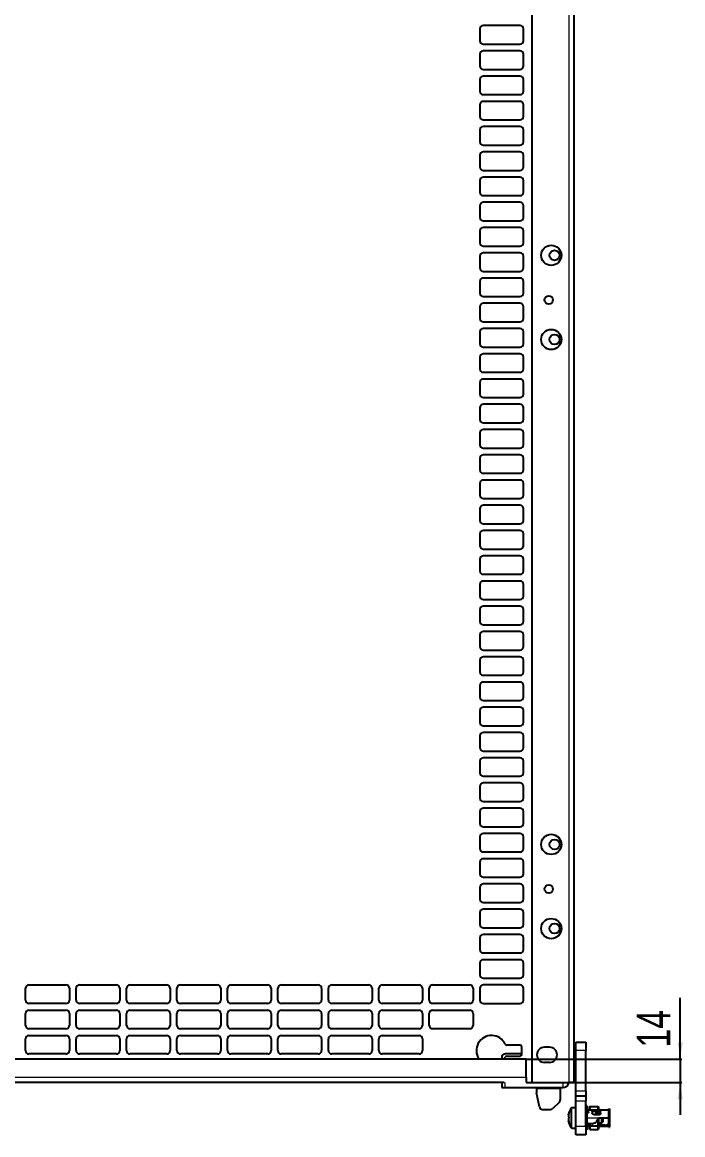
# Model space of a CAD drawing. Header units: millimetres. Extents: x -824 to 1032, y 378 to 1984.
# Drawn here: x 639 to 1032, y 510 to 1171 of the extents above; entities that cross this region are included whole.
import ezdxf

# ---------------------------------------------------------------- set-up
doc = ezdxf.new("R2010")
doc.units = ezdxf.units.MM
doc.layers.add('FORMAT', color=7, linetype='Continuous')
doc.styles.add('SLDTEXTSTYLE0', font='TXT', dxfattribs={"width": 0.75})
doc.dimstyles.new('SLDDIMSTYLE1', dxfattribs={"dimtxt": 20, "dimasz": 10, "dimexe": 0, "dimexo": 0.0625, "dimgap": 5, "dimtad": 2, "dimdec": 1, "dimrnd": 1e-09, "dimzin": 12, "dimdsep": 46, "dimtxsty": 'SLDTEXTSTYLE0', "dimsah": 1, "dimcen": 0.09, "dimadec": 0, "dimazin": 3, "dimtfac": 1, "dimtmove": 0, "dimatfit": 0, "dimfxl": 0, "dimfrac": 2, "dimtolj": 1, "dimtzin": 12, "dimarcsym": 0})

# ---------------------------------------------------------------- blocks, each defined once
blk = doc.blocks.new('_D_8')
at = {"layer": 'FORMAT'}
for p, q in [((1030.56, 555.08), (1030.56, 591.48)), ((938.92, 555.08), (1031.56, 555.08)), ((1030.56, 555.08), (1030.56, 541.08)), ((938.92, 541.08), (1031.56, 541.08)), ((1030.56, 541.08), (1030.56, 521.85))]:
    blk.add_line(p, q, dxfattribs=at)
for points in [[(1030.56, 555.08), (1032.1, 565.08), (1029.02, 565.08)], [(1030.56, 541.08), (1029.02, 531.08), (1032.1, 531.08)]]:
    blk.add_solid(points, dxfattribs=at)
at = {"layer": 'FORMAT', "insert": (1004.78, 561.93), "char_height": 20, "attachment_point": 1, "rotation": 90, "style": 'SLDTEXTSTYLE0'}
blk.add_mtext('14', dxfattribs=at)

msp = doc.modelspace()

# ---------------------------------------------------------------- linework, layer by layer
at = {"color": 7, "linetype": 'Continuous', "lineweight": 25}
for p, q in [((967.41, 1824.09), (967.41, 541.09)), ((942.41, 1794.89), (942.41, 541.09)), ((911.41, 1167.09), (911.41, 1160.09)), ((935.41, 1169.09), (913.41, 1169.09)), ((937.41, 1160.09), (937.41, 1167.09)), ((913.41, 1158.09), (935.41, 1158.09)), ((911.41, 1152.09), (911.41, 1145.09)), ((935.41, 1154.09), (913.41, 1154.09)), ((937.41, 1145.09), (937.41, 1152.09)), ((911.41, 1137.09), (911.41, 1130.09)), ((913.41, 1143.09), (935.41, 1143.09)), ((935.41, 1139.09), (913.41, 1139.09)), ((937.41, 1130.09), (937.41, 1137.09)), ((913.41, 1128.09), (935.41, 1128.09)), ((935.41, 1124.09), (913.41, 1124.09)), ((911.41, 1122.09), (911.41, 1115.09)), ((937.41, 1115.09), (937.41, 1122.09)), ((913.41, 1113.09), (935.41, 1113.09)), ((911.41, 1107.09), (911.41, 1100.09)), ((935.41, 1109.09), (913.41, 1109.09)), ((937.41, 1100.09), (937.41, 1107.09)), ((913.41, 1098.09), (935.41, 1098.09)), ((911.41, 1092.09), (911.41, 1085.09)), ((935.41, 1094.09), (913.41, 1094.09)), ((937.41, 1085.09), (937.41, 1092.09)), ((913.41, 1083.09), (935.41, 1083.09)), ((935.41, 1079.09), (913.41, 1079.09)), ((911.41, 1077.09), (911.41, 1070.09)), ((937.41, 1070.09), (937.41, 1077.09)), ((913.41, 1068.09), (935.41, 1068.09)), ((911.41, 1062.09), (911.41, 1055.09)), ((935.41, 1064.09), (913.41, 1064.09)), ((937.41, 1055.09), (937.41, 1062.09)), ((913.41, 1053.09), (935.41, 1053.09)), ((911.41, 1047.09), (911.41, 1040.09)), ((935.41, 1049.09), (913.41, 1049.09)), ((937.41, 1040.09), (937.41, 1047.09)), ((913.41, 1038.09), (935.41, 1038.09)), ((911.41, 1032.09), (911.41, 1025.09)), ((935.41, 1034.09), (913.41, 1034.09)), ((937.41, 1025.09), (937.41, 1032.09)), ((913.41, 1023.09), (935.41, 1023.09)), ((935.41, 1019.09), (913.41, 1019.09)), ((911.41, 1017.09), (911.41, 1010.09)), ((937.41, 1010.09), (937.41, 1017.09)), ((913.41, 1008.09), (935.41, 1008.09)), ((911.41, 1002.09), (911.41, 995.09)), ((935.41, 1004.09), (913.41, 1004.09)), ((937.41, 995.09), (937.41, 1002.09)), ((913.41, 993.09), (935.41, 993.09)), ((911.41, 987.09), (911.41, 980.09)), ((935.41, 989.09), (913.41, 989.09)), ((937.41, 980.09), (937.41, 987.09)), ((911.41, 972.09), (911.41, 965.09)), ((913.41, 978.09), (935.41, 978.09)), ((935.41, 974.09), (913.41, 974.09)), ((937.41, 965.09), (937.41, 972.09)), ((913.41, 963.09), (935.41, 963.09)), ((935.41, 959.09), (913.41, 959.09)), ((911.41, 957.09), (911.41, 950.09)), ((937.41, 950.09), (937.41, 957.09)), ((913.41, 948.09), (935.41, 948.09)), ((911.41, 942.09), (911.41, 935.09)), ((935.41, 944.09), (913.41, 944.09)), ((937.41, 935.09), (937.41, 942.09)), ((913.41, 933.09), (935.41, 933.09)), ((911.41, 927.09), (911.41, 920.09)), ((935.41, 929.09), (913.41, 929.09)), ((937.41, 920.09), (937.41, 927.09)), ((913.41, 918.09), (935.41, 918.09)), ((935.41, 914.09), (913.41, 914.09)), ((911.41, 912.09), (911.41, 905.09)), ((937.41, 905.09), (937.41, 912.09)), ((913.41, 903.09), (935.41, 903.09)), ((935.41, 899.09), (913.41, 899.09)), ((911.41, 897.09), (911.41, 890.09)), ((937.41, 890.09), (937.41, 897.09)), ((913.41, 888.09), (935.41, 888.09)), ((911.41, 882.09), (911.41, 875.09)), ((935.41, 884.09), (913.41, 884.09)), ((937.41, 875.09), (937.41, 882.09)), ((913.41, 873.09), (935.41, 873.09)), ((911.41, 867.09), (911.41, 860.09)), ((935.41, 869.09), (913.41, 869.09)), ((937.41, 860.09), (937.41, 867.09)), ((913.41, 858.09), (935.41, 858.09)), ((935.41, 854.09), (913.41, 854.09)), ((911.41, 852.09), (911.41, 845.09)), ((937.41, 845.09), (937.41, 852.09)), ((913.41, 843.09), (935.41, 843.09)), ((911.41, 837.09), (911.41, 830.09)), ((935.41, 839.09), (913.41, 839.09)), ((937.41, 830.09), (937.41, 837.09)), ((913.41, 828.09), (935.41, 828.09)), ((911.41, 822.09), (911.41, 815.09)), ((935.41, 824.09), (913.41, 824.09)), ((937.41, 815.09), (937.41, 822.09)), ((913.41, 813.09), (935.41, 813.09)), ((911.41, 807.09), (911.41, 800.09)), ((935.41, 809.09), (913.41, 809.09)), ((937.41, 800.09), (937.41, 807.09)), ((913.41, 798.09), (935.41, 798.09)), ((935.41, 794.09), (913.41, 794.09)), ((911.41, 792.09), (911.41, 785.09)), ((937.41, 785.09), (937.41, 792.09)), ((913.41, 783.09), (935.41, 783.09)), ((911.41, 777.09), (911.41, 770.09)), ((935.41, 779.09), (913.41, 779.09)), ((937.41, 770.09), (937.41, 777.09)), ((913.41, 768.09), (935.41, 768.09)), ((911.41, 762.09), (911.41, 755.09)), ((935.41, 764.09), (913.41, 764.09)), ((937.41, 755.09), (937.41, 762.09)), ((911.41, 747.09), (911.41, 740.09)), ((913.41, 753.09), (935.41, 753.09)), ((935.41, 749.09), (913.41, 749.09)), ((937.41, 740.09), (937.41, 747.09)), ((913.41, 738.09), (935.41, 738.09)), ((935.41, 734.09), (913.41, 734.09)), ((911.41, 732.09), (911.41, 725.09)), ((937.41, 725.09), (937.41, 732.09)), ((913.41, 723.09), (935.41, 723.09)), ((911.41, 717.09), (911.41, 710.09)), ((935.41, 719.09), (913.41, 719.09)), ((937.41, 710.09), (937.41, 717.09)), ((913.41, 708.09), (935.41, 708.09)), ((911.41, 702.09), (911.41, 695.09)), ((935.41, 704.09), (913.41, 704.09)), ((937.41, 695.09), (937.41, 702.09)), ((913.41, 693.09), (935.41, 693.09)), ((935.41, 689.09), (913.41, 689.09)), ((911.41, 687.09), (911.41, 680.09)), ((937.41, 680.09), (937.41, 687.09)), ((913.41, 678.09), (935.41, 678.09)), ((911.41, 672.09), (911.41, 665.09)), ((935.41, 674.09), (913.41, 674.09)), ((937.41, 665.09), (937.41, 672.09)), ((913.41, 663.09), (935.41, 663.09)), ((911.41, 657.09), (911.41, 650.09)), ((935.41, 659.09), (913.41, 659.09)), ((937.41, 650.09), (937.41, 657.09)), ((913.41, 648.09), (935.41, 648.09)), ((911.41, 642.09), (911.41, 635.09)), ((935.41, 644.09), (913.41, 644.09)), ((937.41, 635.09), (937.41, 642.09)), ((913.41, 633.09), (935.41, 633.09)), ((935.41, 629.09), (913.41, 629.09)), ((911.41, 627.09), (911.41, 620.09)), ((937.41, 620.09), (937.41, 627.09)), ((913.41, 618.09), (935.41, 618.09)), ((911.41, 612.09), (911.41, 605.09)), ((935.41, 614.09), (913.41, 614.09)), ((937.41, 605.09), (937.41, 612.09)), ((913.41, 603.09), (935.41, 603.09)), ((641.41, 590.09), (641.41, 597.09)), ((643.41, 599.09), (665.41, 599.09)), ((667.41, 597.09), (667.41, 590.09)), ((671.41, 590.09), (671.41, 597.09)), ((673.41, 599.09), (695.41, 599.09)), ((697.41, 597.09), (697.41, 590.09)), ((701.41, 590.09), (701.41, 597.09)), ((703.41, 599.09), (725.41, 599.09)), ((727.41, 597.09), (727.41, 590.09)), ((731.41, 590.09), (731.41, 597.09)), ((733.41, 599.09), (755.41, 599.09)), ((757.41, 597.09), (757.41, 590.09)), ((761.41, 590.09), (761.41, 597.09)), ((763.41, 599.09), (785.41, 599.09)), ((787.41, 597.09), (787.41, 590.09)), ((791.41, 590.09), (791.41, 597.09)), ((793.41, 599.09), (815.41, 599.09)), ((817.41, 597.09), (817.41, 590.09)), ((821.41, 590.09), (821.41, 597.09)), ((823.41, 599.09), (845.41, 599.09)), ((847.41, 597.09), (847.41, 590.09)), ((851.41, 590.09), (851.41, 597.09)), ((853.41, 599.09), (875.41, 599.09)), ((877.41, 597.09), (877.41, 590.09)), ((881.41, 590.09), (881.41, 597.09)), ((883.41, 599.09), (905.41, 599.09)), ((907.41, 597.09), (907.41, 590.09)), ((911.41, 597.09), (911.41, 590.09)), ((935.41, 599.09), (913.41, 599.09)), ((937.41, 590.09), (937.41, 597.09)), ((641.41, 575.09), (641.41, 582.09)), ((665.41, 588.09), (643.41, 588.09)), ((643.41, 584.09), (665.41, 584.09)), ((667.41, 582.09), (667.41, 575.09)), ((671.41, 575.09), (671.41, 582.09)), ((695.41, 588.09), (673.41, 588.09)), ((673.41, 584.09), (695.41, 584.09)), ((697.41, 582.09), (697.41, 575.09)), ((701.41, 575.09), (701.41, 582.09)), ((725.41, 588.09), (703.41, 588.09)), ((703.41, 584.09), (725.41, 584.09)), ((727.41, 582.09), (727.41, 575.09)), ((731.41, 575.09), (731.41, 582.09)), ((755.41, 588.09), (733.41, 588.09)), ((733.41, 584.09), (755.41, 584.09)), ((757.41, 582.09), (757.41, 575.09)), ((761.41, 575.09), (761.41, 582.09)), ((785.41, 588.09), (763.41, 588.09)), ((763.41, 584.09), (785.41, 584.09)), ((787.41, 582.09), (787.41, 575.09)), ((791.41, 575.09), (791.41, 582.09)), ((815.41, 588.09), (793.41, 588.09)), ((793.41, 584.09), (815.41, 584.09)), ((817.41, 582.09), (817.41, 575.09)), ((821.41, 575.09), (821.41, 582.09)), ((845.41, 588.09), (823.41, 588.09)), ((823.41, 584.09), (845.41, 584.09)), ((847.41, 582.09), (847.41, 575.09)), ((851.41, 575.09), (851.41, 582.09)), ((875.41, 588.09), (853.41, 588.09)), ((853.41, 584.09), (875.41, 584.09)), ((877.41, 582.09), (877.41, 575.09)), ((881.41, 575.09), (881.41, 582.09)), ((905.41, 588.09), (883.41, 588.09)), ((883.41, 584.09), (905.41, 584.09)), ((907.41, 582.09), (907.41, 575.09)), ((913.41, 588.09), (935.41, 588.09)), ((665.41, 573.09), (643.41, 573.09)), ((643.41, 569.09), (665.41, 569.09)), ((695.41, 573.09), (673.41, 573.09)), ((673.41, 569.09), (695.41, 569.09)), ((725.41, 573.09), (703.41, 573.09)), ((703.41, 569.09), (725.41, 569.09)), ((755.41, 573.09), (733.41, 573.09)), ((733.41, 569.09), (755.41, 569.09)), ((785.41, 573.09), (763.41, 573.09)), ((763.41, 569.09), (785.41, 569.09)), ((815.41, 573.09), (793.41, 573.09)), ((793.41, 569.09), (815.41, 569.09)), ((845.41, 573.09), (823.41, 573.09)), ((823.41, 569.09), (845.41, 569.09)), ((875.41, 573.09), (853.41, 573.09)), ((853.41, 569.09), (875.41, 569.09)), ((905.41, 573.09), (883.41, 573.09)), ((641.41, 560.09), (641.41, 567.09)), ((667.41, 567.09), (667.41, 560.09)), ((671.41, 560.09), (671.41, 567.09)), ((697.41, 567.09), (697.41, 560.09)), ((701.41, 560.09), (701.41, 567.09)), ((727.41, 567.09), (727.41, 560.09)), ((731.41, 560.09), (731.41, 567.09)), ((757.41, 567.09), (757.41, 560.09)), ((761.41, 560.09), (761.41, 567.09)), ((787.41, 567.09), (787.41, 560.09)), ((791.41, 560.09), (791.41, 567.09)), ((817.41, 567.09), (817.41, 560.09)), ((821.41, 560.09), (821.41, 567.09)), ((847.41, 567.09), (847.41, 560.09)), ((851.41, 560.09), (851.41, 567.09)), ((877.41, 567.09), (877.41, 560.09)), ((935.41, 563.33), (927.46, 563.33)), ((936.41, 557.83), (936.41, 562.33)), ((952.91, 562.09), (949.91, 562.09)), ((968.56, 565.09), (974.56, 565.09)), ((968.56, 560.09), (968.56, 565.09)), ((974.56, 565.09), (974.56, 560.09)), ((665.41, 558.09), (643.41, 558.09)), ((695.41, 558.09), (673.41, 558.09)), ((725.41, 558.09), (703.41, 558.09)), ((755.41, 558.09), (733.41, 558.09)), ((785.41, 558.09), (763.41, 558.09)), ((815.41, 558.09), (793.41, 558.09)), ((845.41, 558.09), (823.41, 558.09)), ((875.41, 558.09), (853.41, 558.09)), ((924.46, 556.09), (924.46, 555.08)), ((925.89, 555.08), (926.56, 556.25)), ((936.41, 558.09), (926.46, 558.09)), ((927.46, 556.83), (935.41, 556.83)), ((968.56, 536.09), (968.56, 560.09)), ((974.56, 536.09), (974.56, 560.09)), ((938.91, 555.08), (309.91, 555.08)), ((938.91, 544.18), (938.91, 555.08)), ((952.91, 553.09), (949.91, 553.09)), ((968.56, 552.59), (967.41, 552.59)), ((938.91, 544.18), (938.91, 541.08)), ((967.41, 542.59), (968.56, 542.59)), ((925.83, 541.08), (322.48, 541.08)), ((924.46, 541.08), (924.46, 538.09)), ((924.46, 538.09), (926.46, 538.09)), ((926.46, 538.09), (960.81, 538.09)), ((938.91, 541.09), (942.41, 541.09)), ((942.41, 541.09), (964.31, 541.09)), ((945.16, 538.09), (945.16, 537.49)), ((945.16, 537.49), (945.16, 535.09)), ((959.31, 538.09), (959.31, 537.49)), ((959.31, 537.49), (959.31, 530.91)), ((967.41, 541.09), (964.31, 541.09)), ((968.56, 533.09), (968.56, 536.09)), ((974.56, 536.09), (974.56, 533.09)), ((946.84, 526.69), (945.16, 535.09)), ((958.72, 529.5), (954.89, 525.67)), ((974.56, 533.09), (968.56, 533.09)), ((968.56, 530.09), (968.56, 533.09)), ((968.56, 515.09), (968.56, 530.09)), ((974.56, 533.09), (974.56, 530.09)), ((974.56, 515.09), (974.56, 530.09)), ((948.8, 525.09), (953.48, 525.09)), ((968.56, 526.09), (966.23, 526.09)), ((975.06, 527.19), (974.56, 527.19)), ((974.56, 525.72), (975.06, 525.72)), ((974.56, 524.41), (975.06, 524.41)), ((975.06, 527.19), (975.06, 525.72)), ((975.06, 524.41), (975.06, 525.72)), ((975.06, 524.41), (975.06, 520.09)), ((975.36, 523.09), (975.1, 523.09)), ((975.26, 524.94), (985.86, 524.94)), ((975.51, 523.93), (975.26, 523.93)), ((975.51, 523.54), (975.26, 523.54)), ((975.51, 523.04), (975.26, 523.04)), ((975.36, 523.04), (975.36, 523.54)), ((976.06, 523.57), (976.06, 523.46)), ((976.56, 526.8), (976.76, 526.93)), ((976.56, 524.94), (976.56, 526.8)), ((976.76, 526.93), (976.76, 524.94)), ((976.76, 526.93), (981.84, 526.93)), ((978.16, 523.84), (978.16, 523.16)), ((979.36, 524.48), (982.66, 524.48)), ((981.08, 524.03), (979.36, 524.03)), ((980.23, 523.28), (980.23, 523.31)), ((980.28, 523.14), (980.51, 522.85)), ((981.84, 524.94), (981.84, 526.93)), ((981.84, 526.93), (981.96, 526.7)), ((981.84, 522.14), (981.84, 522.91)), ((981.96, 526.7), (981.96, 524.94)), ((981.96, 522.86), (981.96, 522.14)), ((983.16, 524.25), (983.16, 524.03)), ((983.16, 522.9), (983.16, 524.03)), ((983.16, 522.9), (983.16, 522.58)), ((985.86, 524.94), (987.86, 524.94)), ((988.06, 525.52), (988.56, 525.52)), ((988.06, 524.91), (988.06, 525.52)), ((988.56, 525.52), (988.56, 524.24)), ((988.56, 524.24), (988.56, 520.09)), ((964.14, 521.94), (964.17, 521.94)), ((975.06, 520.09), (974.56, 520.09)), ((974.56, 518.78), (975.06, 518.78)), ((975.06, 518.25), (974.56, 518.25)), ((975.06, 520.09), (975.26, 520.09)), ((975.06, 518.78), (975.06, 518.25)), ((975.06, 518.64), (975.26, 518.63)), ((975.06, 518.25), (975.06, 512.99)), ((975.06, 517.09), (975.3, 517.09)), ((975.26, 517.34), (975.26, 520.09)), ((975.36, 516.63), (975.26, 516.63)), ((976.56, 515.74), (975.26, 515.74)), ((975.36, 515.94), (975.36, 516.96)), ((975.36, 515.94), (976.56, 515.94)), ((978.16, 516.59), (976.01, 516.59)), ((976.56, 515.41), (976.56, 516.59)), ((976.76, 516.59), (976.76, 515.39)), ((979.36, 522.14), (982.66, 522.14)), ((981.1, 518.09), (982.26, 520.09)), ((981.1, 518.09), (981.84, 518.09)), ((981.84, 518.09), (981.84, 519.37)), ((981.84, 515.39), (981.84, 518.09)), ((981.96, 518.09), (981.84, 518.09)), ((981.96, 519.57), (981.96, 518.09)), ((981.96, 518.09), (981.96, 515.42)), ((981.96, 517.09), (984.06, 517.09)), ((983.16, 516.54), (981.96, 516.43)), ((982.66, 516.14), (981.96, 516.14)), ((985.86, 515.74), (981.96, 515.74)), ((982.26, 520.09), (987.86, 520.09)), ((983.16, 516.54), (983.16, 517.09)), ((983.16, 516.38), (983.16, 516.54)), ((984.06, 517.09), (984.06, 520.09)), ((984.06, 517.09), (984.56, 517.59)), ((984.56, 520.09), (984.56, 517.59)), ((985.86, 515.74), (985.86, 515.24)), ((987.36, 516.14), (987.36, 515.69)), ((987.86, 516.14), (987.36, 516.14)), ((987.36, 515.69), (987.86, 515.69)), ((987.86, 520.09), (988.56, 520.09)), ((987.86, 515.69), (987.86, 516.14)), ((988.06, 519.96), (988.06, 520.09)), ((988.06, 519.96), (988.56, 519.96)), ((988.06, 518.26), (988.06, 519.96)), ((988.06, 518.26), (988.56, 518.26)), ((988.06, 514.65), (988.06, 518.26)), ((988.56, 520.09), (988.56, 519.96)), ((988.56, 519.96), (988.56, 518.26)), ((988.56, 518.26), (988.56, 514.65)), ((966.23, 514.09), (968.56, 514.09)), ((968.56, 510.09), (968.56, 515.09)), ((974.56, 510.09), (968.56, 510.09)), ((974.56, 515.09), (974.56, 510.09)), ((974.56, 512.99), (975.06, 512.99)), ((975.26, 515.24), (976.56, 515.24)), ((976.76, 515.39), (976.56, 515.41)), ((976.56, 513.37), (976.56, 515.41)), ((976.76, 513.24), (976.56, 513.37)), ((976.76, 515.39), (981.84, 515.39)), ((976.76, 515.39), (976.76, 513.24)), ((976.76, 513.24), (981.84, 513.24)), ((981.96, 515.42), (981.84, 515.39)), ((981.84, 513.24), (981.84, 515.39)), ((981.96, 513.47), (981.84, 513.24)), ((981.96, 515.42), (981.96, 513.47)), ((981.96, 515.24), (985.86, 515.24)), ((985.86, 515.24), (987.86, 515.24)), ((988.06, 514.65), (988.56, 514.65))]:
    msp.add_line(p, q, dxfattribs=at)
at = {"color": 8, "linetype": 'Continuous', "lineweight": 18}
for p, q in [((964.31, 1794.89), (964.31, 541.09)), ((974.56, 560.09), (968.56, 560.09)), ((938.91, 544.18), (309.91, 544.18)), ((926.46, 538.09), (926.46, 541.08)), ((945.16, 537.49), (959.31, 537.49)), ((960.81, 541.09), (960.81, 538.09)), ((968.56, 536.09), (974.56, 536.09)), ((974.56, 530.09), (968.56, 530.09)), ((965.79, 514.31), (965.79, 525.86)), ((966.23, 514.09), (966.23, 526.09)), ((975.26, 524.94), (975.26, 523.93)), ((975.26, 523.04), (975.26, 520.09)), ((975.51, 523.54), (975.51, 523.93)), ((979.36, 524.48), (979.36, 524.03)), ((982.66, 524.03), (982.66, 524.48)), ((987.86, 520.09), (987.86, 524.94)), ((975.26, 520.09), (982.26, 520.09)), ((975.26, 516.63), (975.26, 515.74)), ((987.86, 516.34), (987.86, 520.09)), ((968.56, 515.09), (974.56, 515.09))]:
    msp.add_line(p, q, dxfattribs=at)
at = {"color": 7, "linetype": 'Continuous', "lineweight": 25, "flags": 128}
for points in [[(975.06, 523.56), (975.12, 523.55), (975.26, 523.54)], [(975.06, 523.16), (975.06, 523.14), (975.07, 523.11), (975.09, 523.09), (975.12, 523.07), (975.15, 523.06), (975.18, 523.05), (975.22, 523.04), (975.26, 523.04)], [(975.36, 523.21), (975.32, 523.12), (975.3, 523.09)], [(975.06, 516.61), (975.12, 516.62), (975.26, 516.63)], [(975.06, 515.71), (975.12, 515.72), (975.26, 515.74)], [(987.86, 515.24), (988, 515.25), (988.06, 515.27)]]:
    msp.add_lwpolyline(points, dxfattribs=at)
at = {"color": 7, "linetype": 'Continuous', "lineweight": 25}
for centre, radius in [((953.91, 1032.59), 6), ((955.91, 1032.59), 3), ((952.41, 1006.09), 2.5), ((953.91, 982.59), 6), ((955.91, 982.59), 3), ((953.91, 682.59), 6), ((955.91, 682.59), 3), ((952.41, 656.09), 2.5), ((953.91, 632.59), 6), ((955.91, 632.59), 3)]:
    msp.add_circle(centre, radius, dxfattribs=at)
for centre, radius, start, end in [((913.41, 1167.09), 2, 90, 180), ((935.41, 1167.09), 2, 0, 90), ((913.41, 1160.09), 2, 180, 270), ((935.41, 1160.09), 2, 270, 0), ((913.41, 1152.09), 2, 90, 180), ((935.41, 1152.09), 2, 0, 90), ((913.41, 1145.09), 2, 180, 270), ((935.41, 1145.09), 2, 270, 0), ((913.41, 1137.09), 2, 90, 180), ((935.41, 1137.09), 2, 0, 90), ((913.41, 1130.09), 2, 180, 270), ((913.41, 1122.09), 2, 90, 180), ((935.41, 1130.09), 2, 270, 0), ((935.41, 1122.09), 2, 0, 90), ((913.41, 1115.09), 2, 180, 270), ((935.41, 1115.09), 2, 270, 0), ((913.41, 1107.09), 2, 90, 180), ((935.41, 1107.09), 2, 0, 90), ((913.41, 1100.09), 2, 180, 270), ((935.41, 1100.09), 2, 270, 0), ((913.41, 1092.09), 2, 90, 180), ((935.41, 1092.09), 2, 0, 90), ((913.41, 1085.09), 2, 180, 270), ((935.41, 1085.09), 2, 270, 0), ((913.41, 1077.09), 2, 90, 180), ((935.41, 1077.09), 2, 0, 90), ((913.41, 1070.09), 2, 180, 270), ((935.41, 1070.09), 2, 270, 0), ((913.41, 1062.09), 2, 90, 180), ((935.41, 1062.09), 2, 0, 90), ((913.41, 1055.09), 2, 180, 270), ((935.41, 1055.09), 2, 270, 0), ((913.41, 1047.09), 2, 90, 180), ((935.41, 1047.09), 2, 0, 90), ((913.41, 1040.09), 2, 180, 270), ((935.41, 1040.09), 2, 270, 0), ((913.41, 1032.09), 2, 90, 180), ((935.41, 1032.09), 2, 0, 90), ((913.41, 1025.09), 2, 180, 270), ((935.41, 1025.09), 2, 270, 0), ((913.41, 1017.09), 2, 90, 180), ((935.41, 1017.09), 2, 0, 90), ((913.41, 1010.09), 2, 180, 270), ((935.41, 1010.09), 2, 270, 0), ((913.41, 1002.09), 2, 90, 180), ((935.41, 1002.09), 2, 0, 90), ((913.41, 995.09), 2, 180, 270), ((935.41, 995.09), 2, 270, 0), ((913.41, 987.09), 2, 90, 180), ((935.41, 987.09), 2, 0, 90), ((913.41, 980.09), 2, 180, 270), ((935.41, 980.09), 2, 270, 0), ((913.41, 972.09), 2, 90, 180), ((935.41, 972.09), 2, 0, 90), ((913.41, 965.09), 2, 180, 270), ((935.41, 965.09), 2, 270, 0), ((913.41, 957.09), 2, 90, 180), ((935.41, 957.09), 2, 0, 90), ((913.41, 950.09), 2, 180, 270), ((935.41, 950.09), 2, 270, 0), ((913.41, 942.09), 2, 90, 180), ((935.41, 942.09), 2, 0, 90), ((913.41, 935.09), 2, 180, 270), ((935.41, 935.09), 2, 270, 0), ((913.41, 927.09), 2, 90, 180), ((935.41, 927.09), 2, 0, 90), ((913.41, 920.09), 2, 180, 270), ((935.41, 920.09), 2, 270, 0), ((913.41, 912.09), 2, 90, 180), ((935.41, 912.09), 2, 0, 90), ((913.41, 905.09), 2, 180, 270), ((913.41, 897.09), 2, 90, 180), ((935.41, 905.09), 2, 270, 0), ((935.41, 897.09), 2, 0, 90), ((913.41, 890.09), 2, 180, 270), ((935.41, 890.09), 2, 270, 0), ((913.41, 882.09), 2, 90, 180), ((935.41, 882.09), 2, 0, 90), ((913.41, 875.09), 2, 180, 270), ((935.41, 875.09), 2, 270, 0), ((913.41, 867.09), 2, 90, 180), ((935.41, 867.09), 2, 0, 90), ((913.41, 860.09), 2, 180, 270), ((935.41, 860.09), 2, 270, 0), ((913.41, 852.09), 2, 90, 180), ((935.41, 852.09), 2, 0, 90), ((913.41, 845.09), 2, 180, 270), ((935.41, 845.09), 2, 270, 0), ((913.41, 837.09), 2, 90, 180), ((935.41, 837.09), 2, 0, 90), ((913.41, 830.09), 2, 180, 270), ((935.41, 830.09), 2, 270, 0), ((913.41, 822.09), 2, 90, 180), ((935.41, 822.09), 2, 0, 90), ((913.41, 815.09), 2, 180, 270), ((935.41, 815.09), 2, 270, 0), ((913.41, 807.09), 2, 90, 180), ((935.41, 807.09), 2, 0, 90), ((913.41, 800.09), 2, 180, 270), ((935.41, 800.09), 2, 270, 0), ((913.41, 792.09), 2, 90, 180), ((935.41, 792.09), 2, 0, 90), ((913.41, 785.09), 2, 180, 270), ((935.41, 785.09), 2, 270, 0), ((913.41, 777.09), 2, 90, 180), ((935.41, 777.09), 2, 0, 90), ((913.41, 770.09), 2, 180, 270), ((935.41, 770.09), 2, 270, 0), ((913.41, 762.09), 2, 90, 180), ((935.41, 762.09), 2, 0, 90), ((913.41, 755.09), 2, 180, 270), ((935.41, 755.09), 2, 270, 0), ((913.41, 747.09), 2, 90, 180), ((935.41, 747.09), 2, 0, 90), ((913.41, 740.09), 2, 180, 270), ((913.41, 732.09), 2, 90, 180), ((935.41, 740.09), 2, 270, 0), ((935.41, 732.09), 2, 0, 90), ((913.41, 725.09), 2, 180, 270), ((935.41, 725.09), 2, 270, 0), ((913.41, 717.09), 2, 90, 180), ((935.41, 717.09), 2, 0, 90), ((913.41, 710.09), 2, 180, 270), ((935.41, 710.09), 2, 270, 0), ((913.41, 702.09), 2, 90, 180), ((935.41, 702.09), 2, 0, 90), ((913.41, 695.09), 2, 180, 270), ((935.41, 695.09), 2, 270, 0), ((913.41, 687.09), 2, 90, 180), ((935.41, 687.09), 2, 0, 90), ((913.41, 680.09), 2, 180, 270), ((935.41, 680.09), 2, 270, 0), ((913.41, 672.09), 2, 90, 180), ((935.41, 672.09), 2, 0, 90), ((913.41, 665.09), 2, 180, 270), ((935.41, 665.09), 2, 270, 0), ((913.41, 657.09), 2, 90, 180), ((935.41, 657.09), 2, 0, 90), ((913.41, 650.09), 2, 180, 270), ((935.41, 650.09), 2, 270, 0), ((913.41, 642.09), 2, 90, 180), ((935.41, 642.09), 2, 0, 90), ((913.41, 635.09), 2, 180, 270), ((935.41, 635.09), 2, 270, 0), ((913.41, 627.09), 2, 90, 180), ((935.41, 627.09), 2, 0, 90), ((913.41, 620.09), 2, 180, 270), ((935.41, 620.09), 2, 270, 0), ((913.41, 612.09), 2, 90, 180), ((935.41, 612.09), 2, 0, 90), ((913.41, 605.09), 2, 180, 270), ((935.41, 605.09), 2, 270, 0), ((643.41, 597.09), 2, 90, 180), ((665.41, 597.09), 2, 0, 90), ((673.41, 597.09), 2, 90, 180), ((695.41, 597.09), 2, 0, 90), ((703.41, 597.09), 2, 90, 180), ((725.41, 597.09), 2, 0, 90), ((733.41, 597.09), 2, 90, 180), ((755.41, 597.09), 2, 0, 90), ((763.41, 597.09), 2, 90, 180), ((785.41, 597.09), 2, 0, 90), ((793.41, 597.09), 2, 90, 180), ((815.41, 597.09), 2, 0, 90), ((823.41, 597.09), 2, 90, 180), ((845.41, 597.09), 2, 0, 90), ((853.41, 597.09), 2, 90, 180), ((875.41, 597.09), 2, 0, 90), ((883.41, 597.09), 2, 90, 180), ((905.41, 597.09), 2, 0, 90), ((913.41, 597.09), 2, 90, 180), ((935.41, 597.09), 2, 0, 90), ((643.41, 590.09), 2, 180, 270), ((665.41, 590.09), 2, 270, 0), ((673.41, 590.09), 2, 180, 270), ((695.41, 590.09), 2, 270, 0), ((703.41, 590.09), 2, 180, 270), ((725.41, 590.09), 2, 270, 0), ((733.41, 590.09), 2, 180, 270), ((755.41, 590.09), 2, 270, 0), ((763.41, 590.09), 2, 180, 270), ((785.41, 590.09), 2, 270, 0), ((793.41, 590.09), 2, 180, 270), ((815.41, 590.09), 2, 270, 0), ((823.41, 590.09), 2, 180, 270), ((845.41, 590.09), 2, 270, 0), ((853.41, 590.09), 2, 180, 270), ((875.41, 590.09), 2, 270, 0), ((883.41, 590.09), 2, 180, 270), ((905.41, 590.09), 2, 270, 0), ((913.41, 590.09), 2, 180, 270), ((935.41, 590.09), 2, 270, 0), ((643.41, 582.09), 2, 90, 180), ((665.41, 582.09), 2, 0, 90), ((673.41, 582.09), 2, 90, 180), ((695.41, 582.09), 2, 0, 90), ((703.41, 582.09), 2, 90, 180), ((725.41, 582.09), 2, 0, 90), ((733.41, 582.09), 2, 90, 180), ((755.41, 582.09), 2, 0, 90), ((763.41, 582.09), 2, 90, 180), ((785.41, 582.09), 2, 0, 90), ((793.41, 582.09), 2, 90, 180), ((815.41, 582.09), 2, 0, 90), ((823.41, 582.09), 2, 90, 180), ((845.41, 582.09), 2, 0, 90), ((853.41, 582.09), 2, 90, 180), ((875.41, 582.09), 2, 0, 90), ((883.41, 582.09), 2, 90, 180), ((905.41, 582.09), 2, 0, 90), ((643.41, 575.09), 2, 180, 270), ((665.41, 575.09), 2, 270, 0), ((673.41, 575.09), 2, 180, 270), ((695.41, 575.09), 2, 270, 0), ((703.41, 575.09), 2, 180, 270), ((725.41, 575.09), 2, 270, 0), ((733.41, 575.09), 2, 180, 270), ((755.41, 575.09), 2, 270, 0), ((763.41, 575.09), 2, 180, 270), ((785.41, 575.09), 2, 270, 0), ((793.41, 575.09), 2, 180, 270), ((815.41, 575.09), 2, 270, 0), ((823.41, 575.09), 2, 180, 270), ((845.41, 575.09), 2, 270, 0), ((853.41, 575.09), 2, 180, 270), ((875.41, 575.09), 2, 270, 0), ((883.41, 575.09), 2, 180, 270), ((905.41, 575.09), 2, 270, 0), ((643.41, 567.09), 2, 90, 180), ((665.41, 567.09), 2, 0, 90), ((673.41, 567.09), 2, 90, 180), ((695.41, 567.09), 2, 0, 90), ((703.41, 567.09), 2, 90, 180), ((725.41, 567.09), 2, 0, 90), ((733.41, 567.09), 2, 90, 180), ((755.41, 567.09), 2, 0, 90), ((763.41, 567.09), 2, 90, 180), ((785.41, 567.09), 2, 0, 90), ((793.41, 567.09), 2, 90, 180), ((815.41, 567.09), 2, 0, 90), ((823.41, 567.09), 2, 90, 180), ((845.41, 567.09), 2, 0, 90), ((853.41, 567.09), 2, 90, 180), ((875.41, 567.09), 2, 0, 90), ((918.41, 560.08), 9, 25.15066, 213.74899), ((927.46, 564.33), 1, 205.15066, 270), ((935.41, 562.33), 1, 0, 90), ((949.91, 557.59), 4.5, 90, 270), ((952.91, 557.59), 4.5, 270, 90), ((643.41, 560.09), 2, 180, 270), ((665.41, 560.09), 2, 270, 0), ((673.41, 560.09), 2, 180, 270), ((695.41, 560.09), 2, 270, 0), ((703.41, 560.09), 2, 180, 270), ((725.41, 560.09), 2, 270, 0), ((733.41, 560.09), 2, 180, 270), ((755.41, 560.09), 2, 270, 0), ((763.41, 560.09), 2, 180, 270), ((785.41, 560.09), 2, 270, 0), ((793.41, 560.09), 2, 180, 270), ((815.41, 560.09), 2, 270, 0), ((823.41, 560.09), 2, 180, 270), ((845.41, 560.09), 2, 270, 0), ((853.41, 560.09), 2, 180, 270), ((875.41, 560.09), 2, 270, 0), ((926.46, 556.09), 2, 90, 180), ((927.46, 555.83), 1, 90, 154.84934), ((935.41, 557.83), 1, 270, 0), ((960.81, 541.69), 3.6, 270, 350.40593), ((957.31, 530.91), 2, 315, 0), ((948.8, 527.09), 2, 191.30993, 270), ((953.48, 527.09), 2, 270, 315), ((973.96, 520.09), 10, 144.74847, 168.98794), ((966.23, 525.55), 0.54, 90, 144.74847), ((975.26, 525.14), 0.2, 180, 270), ((975.24, 524.12), 0.183, 187.33387, 275.81244), ((987.86, 524.24), 0.7, 360, 90), ((973.96, 520.09), 10, 191.01947, 215.25153), ((975.16, 517), 0.0996, 125.53317, 176.07208), ((976.01, 517.34), 0.75, 180, 270), ((978.16, 517.34), 0.75, 270, 285.04836), ((987.86, 515.94), 0.2, 270, 0), ((966.23, 514.63), 0.54, 215.25153, 270), ((975.26, 515.04), 0.2, 90, 180)]:
    msp.add_arc(centre, radius, start, end, dxfattribs=at)
for points, knots in [([(964.14, 521.94), (964.14, 521.95), (964.13, 521.97), (964.19, 522.22), (964.27, 522.46), (964.33, 522.61), (964.35, 522.66), (964.36, 522.66), (964.36, 522.65), (964.36, 522.64), (964.35, 522.59), (964.31, 522.41), (964.23, 522.04), (964.15, 521.59), (964.13, 521.2), (964.15, 520.85), (964.23, 520.69), (964.31, 520.55), (964.34, 520.49), (964.36, 520.44), (964.36, 520.41), (964.36, 520.38), (964.35, 520.35), (964.34, 520.27), (964.26, 520.06), (964.17, 519.82), (964.13, 519.42), (964.15, 518.93), (964.22, 518.5), (964.29, 518.16), (964.32, 518.04), (964.34, 517.95), (964.35, 517.89), (964.36, 517.85), (964.36, 517.84), (964.36, 517.83)], [0, 0, 0, 0, 0.038395, 0.101606, 0.171866, 0.187862, 0.204006, 0.207638, 0.210677, 0.21372, 0.218356, 0.231131, 0.28809, 0.360901, 0.404711, 0.448836, 0.549423, 0.579372, 0.5944, 0.600457, 0.603752, 0.607074, 0.610825, 0.617556, 0.643246, 0.744679, 0.792601, 0.841136, 0.935328, 0.958581, 0.973366, 0.983098, 0.992885, 0.996792, 1, 1, 1, 1]), ([(975.51, 523.93), (975.57, 523.93), (975.69, 523.92), (975.86, 523.86), (975.98, 523.78), (976.05, 523.67), (976.06, 523.6), (976.06, 523.57)], [0, 0, 0, 0, 0.2143929, 0.4287887, 0.6430611, 0.8568545, 1, 1, 1, 1]), ([(976.02, 523.31), (976, 523.34), (975.95, 523.42), (975.81, 523.49), (975.65, 523.53), (975.55, 523.54), (975.51, 523.54)], [0, 0, 0, 0, 0.252501, 0.531568, 0.811143, 1, 1, 1, 1]), ([(976.06, 523.46), (976.05, 523.41), (976.04, 523.32), (975.95, 523.2), (975.81, 523.1), (975.65, 523.05), (975.55, 523.04), (975.51, 523.04)], [0, 0, 0, 0, 0.214305, 0.42865, 0.642279, 0.856223, 1, 1, 1, 1]), ([(978.16, 523.84), (978.17, 523.92), (978.2, 524.09), (978.4, 524.28), (978.69, 524.41), (979.03, 524.47), (979.26, 524.48), (979.36, 524.48)], [0, 0, 0, 0, 0.212833, 0.42585, 0.635542, 0.846587, 1, 1, 1, 1]), ([(979.36, 524.03), (979.22, 524.02), (978.95, 524.01), (978.59, 523.92), (978.33, 523.77), (978.18, 523.58), (978.16, 523.43), (978.16, 523.37)], [0, 0, 0, 0, 0.212875, 0.425767, 0.637937, 0.847353, 1, 1, 1, 1]), ([(979.36, 522.14), (979.22, 522.15), (978.95, 522.17), (978.59, 522.36), (978.33, 522.62), (978.18, 522.91), (978.16, 523.09), (978.16, 523.16)], [0, 0, 0, 0, 0.213238, 0.42649, 0.63916, 0.849598, 1, 1, 1, 1]), ([(980.63, 523.82), (980.59, 523.79), (980.49, 523.74), (980.36, 523.62), (980.27, 523.49), (980.24, 523.38), (980.23, 523.32), (980.23, 523.31)], [0, 0, 0, 0, 0.225867, 0.451734, 0.677598, 0.903479, 1, 1, 1, 1]), ([(980.23, 523.28), (980.24, 523.24), (980.25, 523.17), (980.32, 523.09), (980.43, 523.05), (980.54, 523.06), (980.61, 523.08), (980.63, 523.08)], [0, 0, 0, 0, 0.225883, 0.451767, 0.67765, 0.903524, 1, 1, 1, 1]), ([(980.51, 522.85), (980.52, 522.84), (980.53, 522.82), (980.55, 522.8), (980.55, 522.8)], [0, 0, 0, 0, 0.872289, 1, 1, 1, 1]), ([(980.88, 522.78), (980.84, 522.77), (980.74, 522.74), (980.62, 522.76), (980.57, 522.79), (980.55, 522.8)], [0, 0, 0, 0, 0.369126, 0.738256, 1, 1, 1, 1]), ([(983.16, 524.03), (982.66, 524.1), (981.99, 524.18), (981.09, 524.08), (980.79, 523.9), (980.63, 523.82)], [0, 0, 0, 0, 0.587693, 0.790818, 1, 1, 1, 1]), ([(983.16, 522.9), (982.66, 523.01), (981.99, 523.16), (981.09, 523.27), (980.79, 523.15), (980.63, 523.08)], [0, 0, 0, 0, 0.587693, 0.790818, 1, 1, 1, 1]), ([(983.16, 522.61), (982.73, 522.71), (982.14, 522.84), (981.32, 522.96), (981.03, 522.84), (980.88, 522.78)], [0, 0, 0, 0, 0.56666, 0.780905, 1, 1, 1, 1]), ([(982.66, 524.48), (982.71, 524.48), (982.83, 524.47), (982.98, 524.44), (983.09, 524.38), (983.15, 524.31), (983.16, 524.27), (983.16, 524.25)], [0, 0, 0, 0, 0.214445, 0.428893, 0.643239, 0.857188, 1, 1, 1, 1]), ([(983.16, 522.58), (983.15, 522.53), (983.14, 522.43), (983.06, 522.3), (982.93, 522.2), (982.79, 522.14), (982.7, 522.14), (982.66, 522.14)], [0, 0, 0, 0, 0.214373, 0.428779, 0.642592, 0.856666, 1, 1, 1, 1]), ([(964.16, 521.96), (964.15, 521.91), (964.13, 521.77), (964.14, 521.64), (964.17, 521.63), (964.19, 521.62)], [0, 0, 0, 0, 0.182443, 0.534534, 1, 1, 1, 1]), ([(964.16, 518.66), (964.15, 518.63), (964.13, 518.57), (964.13, 518.4), (964.16, 518.27), (964.16, 518.24)], [0, 0, 0, 0, 0.4212049, 0.8943255, 1, 1, 1, 1]), ([(964.36, 517.83), (964.36, 517.83), (964.36, 517.82), (964.35, 517.81), (964.31, 517.86), (964.23, 518.04), (964.16, 518.2), (964.13, 518.26), (964.14, 518.2), (964.14, 518.17)], [0, 0, 0, 0, 0.014884, 0.035817, 0.093823, 0.3531, 0.661574, 0.856936, 1, 1, 1, 1]), ([(975.06, 518.37), (975.06, 518.38), (975.06, 518.4), (975.08, 518.42), (975.12, 518.44), (975.19, 518.44), (975.23, 518.44), (975.26, 518.43)], [0, 0, 0, 0, 0.195302, 0.377541, 0.538909, 0.761383, 1, 1, 1, 1]), ([(975.06, 517.31), (975.06, 517.32), (975.06, 517.34), (975.08, 517.37), (975.12, 517.4), (975.19, 517.41), (975.24, 517.42), (975.27, 517.42)], [0, 0, 0, 0, 0.187462, 0.362386, 0.517277, 0.750642, 1, 1, 1, 1]), ([(981.1, 518.09), (980.93, 517.87), (980.58, 517.42), (979.6, 516.95), (978.84, 516.74), (978.35, 516.61)], [0, 0, 0, 0, 0.2540266, 0.5265912, 1, 1, 1, 1]), ([(983.16, 516.38), (983.15, 516.35), (983.14, 516.29), (983.06, 516.22), (982.93, 516.17), (982.79, 516.15), (982.7, 516.14), (982.66, 516.14)], [0, 0, 0, 0, 0.214295, 0.42863, 0.64223, 0.856153, 1, 1, 1, 1]), ([(985.86, 515.74), (986.14, 515.76), (986.64, 515.8), (987.14, 516.04), (987.36, 516.14)], [0, 0, 0, 0, 0.559868, 1, 1, 1, 1]), ([(985.86, 515.24), (986.14, 515.27), (986.64, 515.33), (987.14, 515.58), (987.36, 515.69)], [0, 0, 0, 0, 0.5599109, 1, 1, 1, 1]), ([(987.86, 515.24), (987.86, 515.27), (987.86, 515.33), (987.86, 515.58), (987.86, 515.69)], [0, 0, 0, 0, 0.559866, 1, 1, 1, 1])]:
    msp.add_open_spline(points, degree=3, knots=knots, dxfattribs=at)
at = {"color": 8, "linetype": 'Continuous', "lineweight": 18}
msp.add_open_spline([(980.63, 523.08), (980.68, 523.03), (980.74, 522.95), (980.83, 522.85), (980.87, 522.8), (980.88, 522.78)], degree=3, knots=[0, 0, 0, 0, 0.502362, 0.815418, 1, 1, 1, 1], dxfattribs=at)

# ---------------------------------------------------------------- dimensions: what is measured, and where the dimension line sits
at = {"layer": 'FORMAT'}
dim = msp.add_linear_dim(base=(1030.56, 541.08), p1=(938.91, 555.08), p2=(938.91, 541.08), angle=90, dimstyle='SLDDIMSTYLE1', dxfattribs=at)
dim.commit()
dim.dimension.update_dxf_attribs({"geometry": '_D_8', "text_midpoint": (1030.56, 576.7), "dimtype": 160})

doc.saveas('drawing.dxf')
